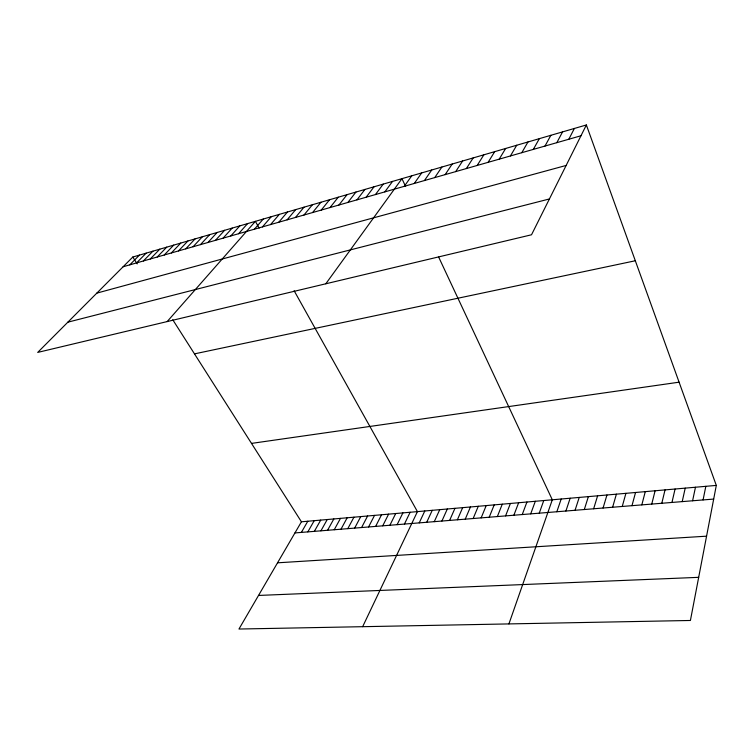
<?xml version="1.0" encoding="UTF-8"?>
<svg xmlns="http://www.w3.org/2000/svg" width="754" height="754" viewBox="0 0 754 754"><rect width="100%" height="100%" fill="white"/><g stroke="black" fill="none" stroke-linecap="round" stroke-linejoin="round"><path stroke-width="1.13" d="M716.3 485.406L690.41 620.476L238.961 629.034L301.43 521.796L716.3 485.406L586.367 124.966L132.817 257.029L37.7 352.42L531.523 234.777L586.367 124.966M703.077 499.93L705.829 486.321M692.596 500.779L695.471 487.235M682.219 501.617L685.216 488.13M671.955 502.447L675.075 489.016M661.805 503.267L665.037 489.902M651.758 504.077L655.103 490.769M641.824 504.878L645.273 491.636M631.984 505.68L635.547 492.485M622.248 506.462L625.914 493.333M612.616 507.244L616.386 494.162M603.077 508.017L606.951 494.992M593.643 508.78L597.611 495.812M584.303 509.534L588.374 496.622M575.057 510.279L579.223 497.423M565.905 511.024L570.156 498.224M556.838 511.749L561.183 499.007M508.922 623.916L552.305 499.789L438.668 257.076M539.251 513.172L543.766 500.533M530.712 513.86L535.312 501.278M522.249 514.548L526.933 502.013M513.87 515.227L518.639 502.739M505.576 515.896L510.411 503.465M497.357 516.556L502.268 504.172M489.214 517.216L494.2 504.888M481.146 517.875L486.207 505.585M473.154 518.516L478.281 506.283M465.237 519.157L470.439 506.971M457.386 519.789L462.654 507.649M449.62 520.42L454.954 508.328M441.91 521.042L447.311 508.997M434.276 521.655L439.742 509.657M426.717 522.268L432.24 510.317M419.224 522.88L424.804 510.967M362.655 626.687L417.433 511.617L294.126 290.733M404.427 524.077L410.129 512.258M397.132 524.661L402.89 512.89M389.893 525.246L395.718 513.521M382.73 525.83L388.602 514.143M375.624 526.405L381.543 514.765M368.574 526.971L374.549 515.378M568.818 139.245L574.378 128.453M361.59 527.536L367.622 515.99M354.672 528.092L360.751 516.594M556.829 142.676L562.55 131.893M347.801 528.648L353.937 517.187M340.997 529.204L347.179 517.781M545.001 146.059L550.872 135.296M334.248 529.742L340.478 518.366M327.566 530.288L333.834 518.95M533.323 149.405L539.346 138.651M320.931 530.825L327.245 519.525M314.352 531.353L320.714 520.1M307.83 531.881L314.229 520.665M521.796 152.704L527.97 141.969M301.364 532.409L307.802 521.231M510.42 155.955L516.735 145.239M499.195 159.169L505.642 148.472M488.111 162.336L494.69 151.658M477.159 165.475L483.87 154.806M466.358 168.566L473.182 157.916M455.68 171.62L462.636 160.988M445.143 174.636L452.212 164.023M434.728 177.614L441.91 167.02M424.445 180.555L431.74 169.989M414.285 183.458L421.693 172.911M404.257 186.332L411.769 175.805M325.803 283.787L401.957 178.66L405.614 186.474M384.832 191.884L392.542 181.403M375.435 194.579L383.239 184.108M366.142 197.237L374.041 186.785M356.962 199.857L364.936 189.433M347.877 202.458L355.945 192.053M338.904 205.031L347.057 194.645M330.026 207.567L338.254 197.209M321.251 210.074L329.555 199.735M312.571 212.562L320.959 202.242M303.985 215.013L312.448 204.72M295.502 217.444L304.032 207.171M287.104 219.848L295.7 209.593M278.791 222.223L287.462 211.997M270.582 224.579L279.319 214.372M262.458 226.897L271.252 216.718M254.409 229.197L263.278 219.037M167.171 321.581L255.38 221.337L259.159 228.104M238.584 233.731L247.566 223.608M230.799 235.955L239.838 225.861M223.09 238.16L232.185 228.094M215.465 240.347L224.617 230.3M207.925 242.505L217.124 232.477M200.451 244.635L209.706 234.635M193.062 246.756L202.355 236.775M185.738 248.848L195.088 238.895M178.5 250.922L187.897 240.988M171.328 252.967L180.772 243.061M164.231 255.003L173.712 245.116M157.209 257.01L166.728 247.152M150.244 258.999L159.81 249.169M143.364 260.969L152.968 251.157M136.54 262.92L146.182 253.137M129.792 264.852L139.471 255.088M123.1 266.765L580.966 135.767M96.832 293.118L566.15 165.446M67.86 322.175L549.412 198.962M194.494 353.871L635.32 260.761M251.506 443.399L679.09 382.184M294.946 532.927L713.68 499.073M277.538 562.814L706.564 536.179M258.528 595.443L698.675 577.338M132.817 257.029L137.181 263.881M172.732 319.705L301.43 521.796"/></g></svg>
